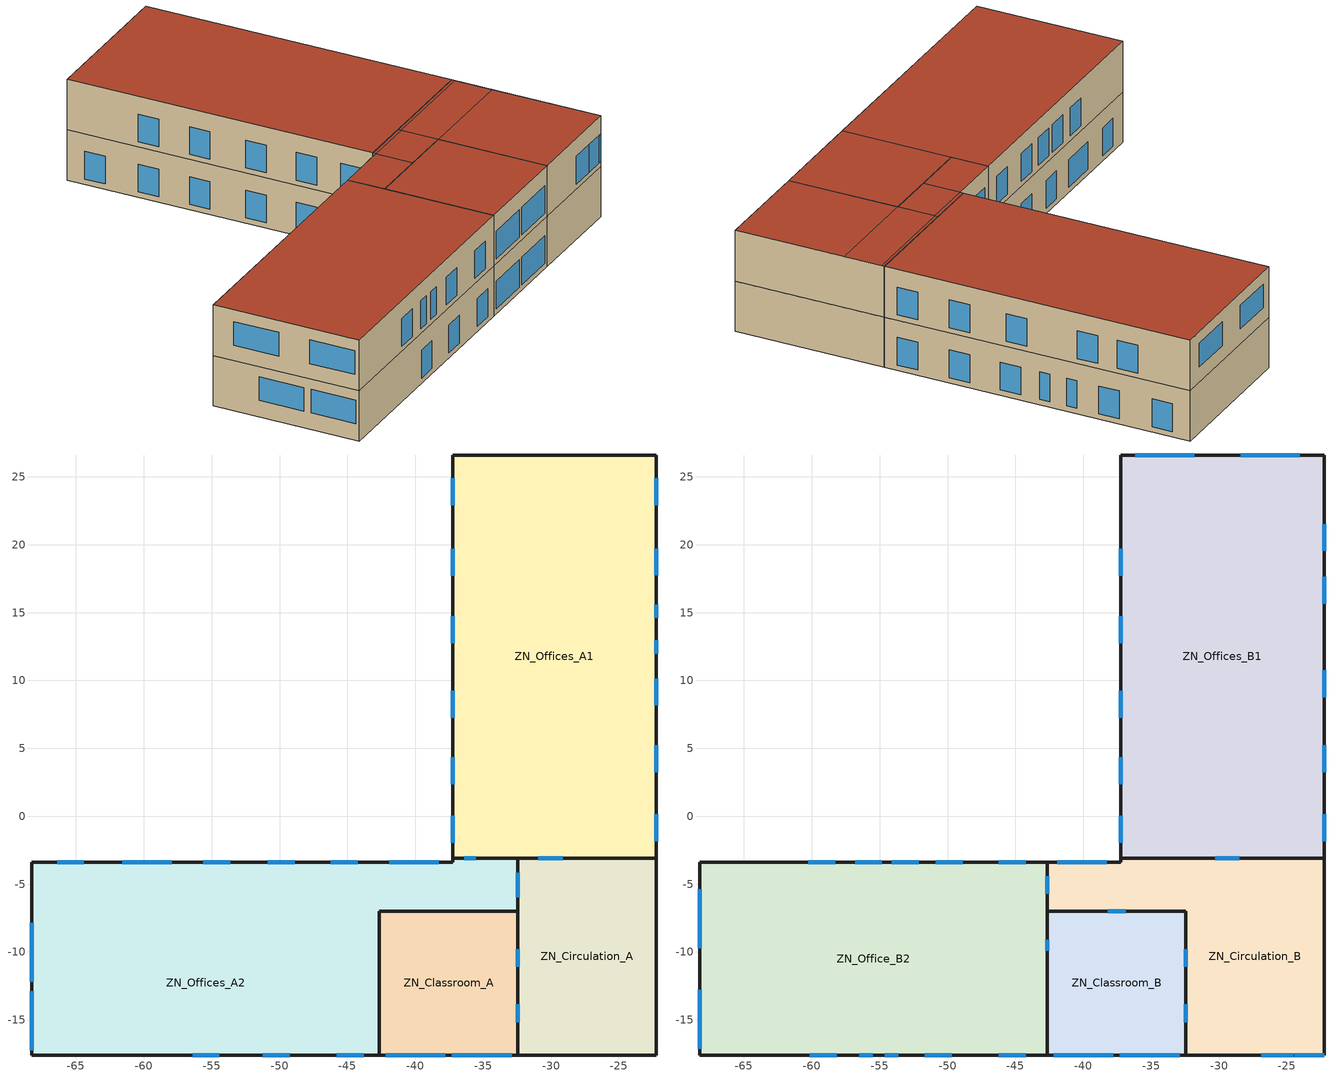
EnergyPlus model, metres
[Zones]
ZN_Offices_A1
 floor ground (NDFLOOR): -37.25,-3.09 -37.25,26.61 -22.25,26.61 -22.25,-3.09 z9.26
 wall outside (_EXT_BRICKWALL_64-(2+1)_PLASTER): -22.25,-3.09 -22.25,26.61 -37.25,26.61 -37.25,-3.09 z9.26:14.18
 wall outside (_INT_AREATEDBRICKWALL_17(1)): -37.25,-3.09 -32.45,-3.09 z9.26:14.18
 wall outside (_INT_BRICKWALL_46): -32.45,-3.09 -22.25,-3.09 z9.26:14.18
 window (DTU_WINDOW_MATERIAL_WN-8): -22.25,22.92 -22.25,24.9 z9.77:12.5
 window (DTU_WINDOW_MATERIAL_WN-9): -22.25,17.74 -22.25,19.72 z9.77:12.5
 window (DTU_WINDOW_MATERIAL_WN-10): -22.25,8.16 -22.25,10.14 z9.77:12.5
 window (DTU_WINDOW_MATERIAL_WN-11): -22.25,3.23 -22.25,5.21 z9.77:12.5
 window (DTU_WINDOW_MATERIAL_WN-12): -22.25,-1.85 -22.25,0.13 z9.77:12.5
 window (DTU_WINDOW_MATERIAL_WN-33): -22.25,14.61 -22.25,15.6 z9.77:12.5
 window (DTU_WINDOW_MATERIAL_WN-34): -22.25,11.99 -22.25,12.98 z9.77:12.5
 window (DTU_WINDOW_MATERIAL_WN-0): -37.25,0.02 -37.25,-1.96 z9.77:12.5
 window (DTU_WINDOW_MATERIAL_WN-3): -37.25,4.35 -37.25,2.37 z9.77:12.5
 window (DTU_WINDOW_MATERIAL_WN-4): -37.25,9.24 -37.25,7.26 z9.77:12.5
 window (DTU_WINDOW_MATERIAL_WN-5): -37.25,14.73 -37.25,12.75 z9.77:12.5
 window (DTU_WINDOW_MATERIAL_WN-6): -37.25,19.71 -37.25,17.73 z9.77:12.5
 window (DTU_WINDOW_MATERIAL_WN-7): -37.25,24.9 -37.25,22.92 z9.77:12.5
 window (DTU_DOOR_MATERIAL_DR-1): -36.41,-3.09 -35.57,-3.09 z9.37:11.45
 window (DTU_DOOR_MATERIAL_DR-0): -30.93,-3.09 -29.15,-3.09 z9.37:11.65
 roof outside (STIMIP_52): -37.25,-3.09 -22.25,-3.09 -22.25,26.61 -37.25,26.61 z14.18
ZN_Offices_A2
 floor ground (NDFLOOR): -68.25,-6.99 -68.25,-3.39 -42.65,-3.39 -42.65,-6.99 z9.26; -37.25,-3.39 -37.25,-3.09 -32.45,-3.09 -32.45,-3.39 z9.26; -37.25,-6.99 -37.25,-3.39 -32.45,-3.39 -32.45,-6.99 z9.26; -68.25,-17.59 -68.25,-6.99 -42.65,-6.99 -42.65,-17.59 z9.26; -42.65,-6.99 -42.65,-3.39 -37.25,-3.39 -37.25,-6.99 z9.26
 wall outside (_EXT_BRICKWALL_64-(2+1)_PLASTER): -37.25,-3.09 -37.25,-3.39 -68.25,-3.39 -68.25,-17.59 -42.65,-17.59 z9.26:14.18
 wall outside (_INT_AREATEDBRICKWALL_17(1)): -32.45,-3.09 -37.25,-3.09 z9.26:14.18
 wall outside (_INT_BRICKWALL_46): -42.65,-17.59 -42.65,-6.99 -32.45,-6.99 -32.45,-3.09 z9.26:14.18
 window (DTU_WINDOW_MATERIAL_WN-19): -45.78,-17.59 -43.8,-17.59 z9.77:12.5
 window (DTU_WINDOW_MATERIAL_WN-20): -51.23,-17.59 -49.25,-17.59 z9.77:12.5
 window (DTU_WINDOW_MATERIAL_WN-21): -56.41,-17.59 -54.43,-17.59 z9.77:12.5
 window (DTU_WINDOW_MATERIAL_WN-22): -68.25,-7.84 -68.25,-12.19 z10.87:13.2
 window (DTU_WINDOW_MATERIAL_WN-23): -68.25,-12.9 -68.25,-17.25 z10.87:13.2
 window (DTU_WINDOW_MATERIAL_WN-1): -38.27,-3.39 -41.94,-3.39 z9.77:12.5
 window (DTU_WINDOW_MATERIAL_WN-17): -44.26,-3.39 -46.24,-3.39 z9.77:12.5
 window (DTU_WINDOW_MATERIAL_WN-24): -53.64,-3.39 -55.62,-3.39 z9.77:12.5
 window (DTU_WINDOW_MATERIAL_WN-25): -48.9,-3.39 -50.88,-3.39 z9.77:12.5
 window (DTU_WINDOW_MATERIAL_WN-48): -57.94,-3.39 -61.6,-3.39 z9.77:12.5
 window (DTU_WINDOW_MATERIAL_WN-49): -64.41,-3.39 -66.39,-3.39 z9.77:12.5
 window (DTU_DOOR_MATERIAL_DR-1): -35.57,-3.09 -36.41,-3.09 z9.37:11.45
 window (DTU_DOOR_MATERIAL_DR-2): -32.45,-5.96 -32.45,-4.18 z9.37:11.65
 roof outside (STIMIP_52): -37.25,-6.99 -32.45,-6.99 -32.45,-3.39 -37.25,-3.39 z14.18; -42.65,-6.99 -37.25,-6.99 -37.25,-3.39 -42.65,-3.39 z14.18; -37.25,-3.39 -32.45,-3.39 -32.45,-3.09 -37.25,-3.09 z14.18; -68.25,-17.59 -42.65,-17.59 -42.65,-3.39 -68.25,-3.39 z14.18
ZN_Circulation_A
 floor ground (NDFLOOR): -32.45,-17.59 -32.45,-3.09 -22.25,-3.09 -22.25,-17.59 z9.26
 wall outside (_EXT_BRICKWALL_64-(2+1)_PLASTER): -32.45,-17.59 -22.25,-17.59 -22.25,-3.09 z9.26:14.18
 wall outside (_INT_BRICKWALL_46): -22.25,-3.09 -32.45,-3.09 -32.45,-6.99 -32.45,-17.59 z9.26:14.18
 window (DTU_DOOR_MATERIAL_DR-0): -29.15,-3.09 -30.93,-3.09 z9.37:11.65
 window (DTU_DOOR_MATERIAL_DR-3): -32.45,-9.79 -32.45,-11.09 z9.37:11.67
 window (DTU_DOOR_MATERIAL_DR-4): -32.45,-13.86 -32.45,-15.16 z9.37:11.67
 window (DTU_DOOR_MATERIAL_DR-2): -32.45,-4.18 -32.45,-5.96 z9.37:11.65
 roof outside (STIMIP_52): -32.45,-17.59 -22.25,-17.59 -22.25,-3.09 -32.45,-3.09 z14.18
ZN_Classroom_A
 floor ground (NDFLOOR): -32.45,-6.99 -32.45,-17.59 -42.65,-17.59 -42.65,-6.99 z9.26
 wall outside (_EXT_BRICKWALL_64-(2+1)_PLASTER): -42.65,-17.59 -32.45,-17.59 z9.26:14.18
 wall outside (_INT_BRICKWALL_46): -32.45,-17.59 -32.45,-6.99 -42.65,-6.99 -42.65,-17.59 z9.26:14.18
 window (DTU_WINDOW_MATERIAL_WN-15): -42.19,-17.59 -37.79,-17.59 z9.77:12.5
 window (DTU_WINDOW_MATERIAL_WN-16): -37.31,-17.59 -32.91,-17.59 z9.77:12.5
 window (DTU_DOOR_MATERIAL_DR-3): -32.45,-11.09 -32.45,-9.79 z9.37:11.67
 window (DTU_DOOR_MATERIAL_DR-4): -32.45,-15.16 -32.45,-13.86 z9.37:11.67
 roof outside (STIMIP_52): -42.65,-17.59 -32.45,-17.59 -32.45,-6.99 -42.65,-6.99 z14.18
ZN_Offices_B1
 floor outside (STIMIP_52): -37.25,-3.09 -37.25,26.61 -22.25,26.61 -22.25,-3.09 z14.18
 wall outside (_EXT_BRICKWALL_64-(2+1)_PLASTER): -22.25,-3.09 -22.25,26.61 -37.25,26.61 -37.25,-3.09 z14.18:19.18
 wall outside (_INT_BRICKWALL_46): -37.25,-3.09 -22.25,-3.09 z14.18:19.18
 window (DTU_WINDOW_MATERIAL_WN-29): -31.83,26.61 -36.19,26.61 z15.69:18.02
 window (DTU_WINDOW_MATERIAL_WN-30): -24.05,26.61 -28.4,26.61 z15.69:18.02
 window (DTU_WINDOW_MATERIAL_WN-31): -22.25,19.55 -22.25,21.53 z14.69:17.42
 window (DTU_WINDOW_MATERIAL_WN-32): -22.25,15.67 -22.25,17.65 z14.69:17.42
 window (DTU_WINDOW_MATERIAL_WN-35): -22.25,8.77 -22.25,10.75 z14.69:17.42
 window (DTU_WINDOW_MATERIAL_WN-36): -22.25,3.23 -22.25,5.21 z14.69:17.42
 window (DTU_WINDOW_MATERIAL_WN-37): -22.25,-1.85 -22.25,0.13 z14.69:17.42
 window (DTU_WINDOW_MATERIAL_WN-2): -37.25,0.02 -37.25,-1.96 z14.69:17.42
 window (DTU_WINDOW_MATERIAL_WN-13): -37.25,4.35 -37.25,2.37 z14.69:17.42
 window (DTU_WINDOW_MATERIAL_WN-26): -37.25,9.24 -37.25,7.26 z14.69:17.42
 window (DTU_WINDOW_MATERIAL_WN-27): -37.25,14.73 -37.25,12.75 z14.69:17.42
 window (DTU_WINDOW_MATERIAL_WN-28): -37.25,19.71 -37.25,17.73 z14.69:17.42
 window (DTU_DOOR_MATERIAL_DR-5): -30.28,-3.09 -28.5,-3.09 z14.29:16.57
 roof outside (_STIMIP_50): -37.25,-3.09 -22.25,-3.09 -22.25,26.61 -37.25,26.61 z19.18
ZN_Circulation_B
 floor outside (STIMIP_52): -32.45,-17.59 -32.45,-3.09 -22.25,-3.09 -22.25,-17.59 z14.18; -37.25,-6.99 -37.25,-3.39 -32.45,-3.39 -32.45,-6.99 z14.18; -42.65,-6.99 -42.65,-3.39 -37.25,-3.39 -37.25,-6.99 z14.18; -37.25,-3.39 -37.25,-3.09 -32.45,-3.09 -32.45,-3.39 z14.18
 wall outside (_EXT_BRICKWALL_64-(2+1)_PLASTER): -37.25,-3.09 -37.25,-3.39 -42.65,-3.39 / -32.45,-17.59 -22.25,-17.59 -22.25,-3.09 z14.18:19.18
 wall outside (_INT_BRICKWALL_46): -22.25,-3.09 -37.25,-3.09 / -42.65,-6.99 -32.45,-6.99 -32.45,-17.59 z14.18:19.18
 wall outside (_INT_AREATEDBRICKWALL_17(1)): -42.65,-3.39 -42.65,-6.99 z14.18:19.18
 window (DTU_WINDOW_MATERIAL_WN-14): -38.27,-3.39 -41.94,-3.39 z14.69:17.42
 window (DTU_WINDOW_MATERIAL_WN-53): -26.9,-17.59 -24.53,-17.59 z14.69:17.42
 window (DTU_WINDOW_MATERIAL_WN-54): -22.5,-17.59 -22.26,-17.59 z14.69:17.42
 window (DTU_WINDOW_MATERIAL_WN-55): -24.45,-17.59 -22.51,-17.59 z14.69:17.42
 window (DTU_WINDOW_MATERIAL_WN-56): -24.45,-17.59 -22.51,-17.59 z14.69:17.42
 window (DTU_DOOR_MATERIAL_DR-5): -28.5,-3.09 -30.28,-3.09 z14.29:16.57
 window (DTU_DOOR_MATERIAL_DR-6): -42.65,-4.41 -42.65,-5.72 z14.29:16.59
 window (DTU_DOOR_MATERIAL_DR-7): -38.19,-6.99 -36.88,-6.99 z14.29:16.59
 window (DTU_DOOR_MATERIAL_DR-9): -32.45,-9.79 -32.45,-11.09 z14.29:16.59
 window (DTU_DOOR_MATERIAL_DR-10): -32.45,-13.86 -32.45,-15.16 z14.29:16.59
 roof outside (_STIMIP_50): -32.45,-6.99 -22.25,-6.99 -22.25,-3.39 -32.45,-3.39 z19.18; -32.45,-3.39 -22.25,-3.39 -22.25,-3.09 -32.45,-3.09 z19.18; -32.45,-17.59 -22.25,-17.59 -22.25,-6.99 -32.45,-6.99 z19.18; -37.25,-3.39 -32.45,-3.39 -32.45,-3.09 -37.25,-3.09 z19.18; -37.25,-6.99 -32.45,-6.99 -32.45,-3.39 -37.25,-3.39 z19.18; -42.65,-6.99 -37.25,-6.99 -37.25,-3.39 -42.65,-3.39 z19.18
ZN_Office_B2
 floor outside (STIMIP_52): -68.25,-17.59 -68.25,-3.39 -42.65,-3.39 -42.65,-17.59 z14.18
 wall outside (_EXT_BRICKWALL_64-(2+1)_PLASTER): -42.65,-3.39 -68.25,-3.39 -68.25,-17.59 -42.65,-17.59 z14.18:19.18
 wall outside (_INT_AREATEDBRICKWALL_17(1)): -42.65,-6.99 -42.65,-3.39 z14.18:19.18
 wall outside (_INT_BRICKWALL_46): -42.65,-6.99 -42.65,-17.59 z14.18:19.18
 window (DTU_WINDOW_MATERIAL_WN-18): -44.26,-3.39 -46.24,-3.39 z14.69:17.42
 window (DTU_WINDOW_MATERIAL_WN-40): -48.9,-3.39 -50.88,-3.39 z14.69:17.42
 window (DTU_WINDOW_MATERIAL_WN-47): -58.28,-3.39 -60.26,-3.39 z14.69:17.42
 window (DTU_WINDOW_MATERIAL_WN-51): -54.84,-3.39 -56.82,-3.39 z14.69:17.42
 window (DTU_WINDOW_MATERIAL_WN-52): -52.14,-3.39 -54.12,-3.39 z14.69:17.42
 window (DTU_WINDOW_MATERIAL_WN-41): -46.23,-17.59 -44.25,-17.59 z14.69:17.42
 window (DTU_WINDOW_MATERIAL_WN-42): -51.68,-17.59 -49.7,-17.59 z14.69:17.42
 window (DTU_WINDOW_MATERIAL_WN-43): -56.51,-17.59 -55.53,-17.59 z14.69:17.42
 window (DTU_WINDOW_MATERIAL_WN-44): -54.62,-17.59 -53.63,-17.59 z14.69:17.42
 window (DTU_WINDOW_MATERIAL_WN-50): -60.15,-17.59 -58.17,-17.59 z14.69:17.42
 window (DTU_WINDOW_MATERIAL_WN-45): -68.25,-5.38 -68.25,-9.74 z15.69:18.02
 window (DTU_WINDOW_MATERIAL_WN-46): -68.25,-12.78 -68.25,-17.14 z15.69:18.02
 window (DTU_DOOR_MATERIAL_DR-6): -42.65,-5.72 -42.65,-4.41 z14.29:16.59
 window (DTU_DOOR_MATERIAL_DR-8): -42.65,-9.08 -42.65,-9.92 z14.29:16.37
 roof outside (_STIMIP_50): -68.25,-17.59 -42.65,-17.59 -42.65,-3.39 -68.25,-3.39 z19.18
ZN_Classroom_B
 floor outside (STIMIP_52): -42.65,-17.59 -42.65,-6.99 -32.45,-6.99 -32.45,-17.59 z14.18
 wall outside (_EXT_BRICKWALL_64-(2+1)_PLASTER): -42.65,-17.59 -32.45,-17.59 z14.18:19.18
 wall outside (_INT_BRICKWALL_46): -32.45,-17.59 -32.45,-6.99 -42.65,-6.99 -42.65,-17.59 z14.18:19.18
 window (DTU_WINDOW_MATERIAL_WN-38): -42.19,-17.59 -37.79,-17.59 z14.69:17.42
 window (DTU_WINDOW_MATERIAL_WN-39): -37.31,-17.59 -32.91,-17.59 z14.69:17.42
 window (DTU_DOOR_MATERIAL_DR-7): -36.88,-6.99 -38.19,-6.99 z14.29:16.59
 window (DTU_DOOR_MATERIAL_DR-9): -32.45,-11.09 -32.45,-9.79 z14.29:16.59
 window (DTU_DOOR_MATERIAL_DR-10): -32.45,-15.16 -32.45,-13.86 z14.29:16.59
 window (DTU_DOOR_MATERIAL_DR-8): -42.65,-9.08 -42.65,-9.92 z14.29:16.37
 roof outside (_STIMIP_50): -42.65,-17.59 -32.45,-17.59 -32.45,-6.99 -42.65,-6.99 z19.18
[Building]
BIMtoBEM_SampleBuilding.idf: North Axis {deg}=175; Terrain=Suburbs; Solar Distribution or maybe FullExterior=FullExterior; Maximum Number of Warmup Days=25; Minimum Number of Warmup Days=6
[Site:Location]
Bologna-Borgo Panigale	ITA: 44.53, 11.3, 1, 49
[SizingPeriod:DesignDay] Day of Month=21; Dry-Bulb Temperature Range Modifier Type=DefaultMultipliers; Barometric Pressure {Pa}=100738; Rain {Yes/No}=No; Snow on ground {Yes/No}=No; Daylight Savings Time Indicator=No
Name | Month | Day Type | Maximum Dry-Bulb Temperature {C} | Daily Dry-Bulb Temperature Range {C} | Humidity Condition Type | Wetbulb at Maximum Dry-Bulb {C} | Wind Speed {m/s} design conditions vs. traditional 6.71 m/s (15 mph) | Wind Direction {Degrees; N=0, S=180} | Solar Model Indicator | Clearness {0.0 to 1.1} | Dewpoint at Maximum Dry-Bulb {C} | Wind Speed {m/s} design conditions vs. traditional 3.35 m/s (7mph) | ASHRAE Clear Sky Optical Depth for Beam Irradiance (taub) | ASHRAE Clear Sky Optical Depth for Diffuse Irradiance (taud) | Enthalpy at Maximum Dry-Bulb {J/kg}
Bologna-Borgo Panigale Ann Htg 99.6% Condns DB | 1 | WinterDesignDay | -4.8 | 0 | Wetbulb | -4.8 | 1.4 | 220 | ASHRAEClearSky | 0
Bologna-Borgo Panigale Ann Hum_n 99.6% Condns DP=>MCDB | 1 | WinterDesignDay | 0.9 | 0 | Dewpoint |  | 1.4 | 220 | ASHRAEClearSky | 0 | -10.2
Bologna-Borgo Panigale Ann Htg Wind 99.6% Condns WS=>MCDB | 1 | WinterDesignDay | 6.2 | 0 | Wetbulb | 6.2 | 8.2 | 220 | ASHRAEClearSky | 0
Bologna-Borgo Panigale Ann Clg .4% Condns DB=>MWB | 7 | SummerDesignDay | 34.1 | 11.1 | Wetbulb | 23.1 |  | 70 | ASHRAETau |  |  | 2.8 | 0.526 | 1.797
Bologna-Borgo Panigale Ann Clg .4% Condns WB=>MDB | 7 | SummerDesignDay | 31.3 | 11.1 | Wetbulb | 24.9 |  | 70 | ASHRAETau |  |  | 2.8 | 0.526 | 1.797
Bologna-Borgo Panigale Ann Clg .4% Condns DP=>MDB | 7 | SummerDesignDay | 28.4 | 11.1 | Dewpoint |  |  | 70 | ASHRAETau |  | 23 | 2.8 | 0.526 | 1.797
Bologna-Borgo Panigale Ann Clg .4% Condns Enth=>MDB | 7 | SummerDesignDay | 31.5 | 11.1 | Enthalpy |  |  | 70 | ASHRAETau |  |  | 2.8 | 0.526 | 1.797 | 75800
[Construction]
_EXT_BRICKWALL_64-(2+1)_PLASTER: MAT_INTONACO DI CALCE_2.0CM, DTU_MT_CAMERA D'ARIA ()_15.0CM, DTU_MT_MATTONE BOLOGNESE A UNA TESTA-14CM_15.0CM, DTU_MT_CAMERA D'ARIA-_16.0CM, DTU_MT_MATTONE BOLOGNESE A UNA TESTA-14CM_15.0CM, DTU_MT_INTONACO INTERNO-_1.0CM
DTU_WINDOW_MATERIAL_WN-8: DTU_WINDOW_MATERIAL_WN-8
DTU_WINDOW_MATERIAL_WN-9: DTU_WINDOW_MATERIAL_WN-9
DTU_WINDOW_MATERIAL_WN-10: DTU_WINDOW_MATERIAL_WN-10
DTU_WINDOW_MATERIAL_WN-11: DTU_WINDOW_MATERIAL_WN-11
DTU_WINDOW_MATERIAL_WN-12: DTU_WINDOW_MATERIAL_WN-12
DTU_WINDOW_MATERIAL_WN-33: DTU_WINDOW_MATERIAL_WN-33
DTU_WINDOW_MATERIAL_WN-34: DTU_WINDOW_MATERIAL_WN-34
DTU_WINDOW_MATERIAL_WN-0: DTU_WINDOW_MATERIAL_WN-0
DTU_WINDOW_MATERIAL_WN-3: DTU_WINDOW_MATERIAL_WN-3
DTU_WINDOW_MATERIAL_WN-4: DTU_WINDOW_MATERIAL_WN-4
DTU_WINDOW_MATERIAL_WN-5: DTU_WINDOW_MATERIAL_WN-5
DTU_WINDOW_MATERIAL_WN-6: DTU_WINDOW_MATERIAL_WN-6
DTU_WINDOW_MATERIAL_WN-7: DTU_WINDOW_MATERIAL_WN-7
_INT_AREATEDBRICKWALL_17(1): DTU_MT_INTONACO INTERNO-_1.0CM, DTU_MT_MATTONE FORATO_15.0CM, DTU_MT_INTONACO INTERNO-_1.0CM
DTU_DOOR_MATERIAL_DR-1: DTU_DOOR_MATERIAL_DR-1
_INT_BRICKWALL_46: DTU_MT_INTONACO INTERNO-_2.0CM, DTU_MT_MATTONE FORATO_42.0CM, DTU_MT_INTONACO INTERNO-_2.0CM
DTU_DOOR_MATERIAL_DR-0: DTU_DOOR_MATERIAL_DR-0
NDFLOOR: DTU_MT_PIASTRELLE_2.0CM, DTU_MT_MASSETTO_8.0CM, DTU_MT_CALCESTRUZZO ARMATO_20.0CM, DTU_MT_GHIAIA_20.0CM
STIMIP_52: DTU_MT_PIASTRELLE_2.0CM, DTU_MT_MASSETTO_8.0CM, DTU_MT_SOLAIO LATEROCEMENTO_40.0CM, DTU_MT_INTONACO INTERNO-_2.0CM
DTU_WINDOW_MATERIAL_WN-19: DTU_WINDOW_MATERIAL_WN-19
DTU_WINDOW_MATERIAL_WN-20: DTU_WINDOW_MATERIAL_WN-20
DTU_WINDOW_MATERIAL_WN-21: DTU_WINDOW_MATERIAL_WN-21
DTU_WINDOW_MATERIAL_WN-22: DTU_WINDOW_MATERIAL_WN-22
DTU_WINDOW_MATERIAL_WN-23: DTU_WINDOW_MATERIAL_WN-23
DTU_WINDOW_MATERIAL_WN-1: DTU_WINDOW_MATERIAL_WN-1
DTU_WINDOW_MATERIAL_WN-17: DTU_WINDOW_MATERIAL_WN-17
DTU_WINDOW_MATERIAL_WN-24: DTU_WINDOW_MATERIAL_WN-24
DTU_WINDOW_MATERIAL_WN-25: DTU_WINDOW_MATERIAL_WN-25
DTU_WINDOW_MATERIAL_WN-48: DTU_WINDOW_MATERIAL_WN-48
DTU_WINDOW_MATERIAL_WN-49: DTU_WINDOW_MATERIAL_WN-49
DTU_DOOR_MATERIAL_DR-2: DTU_DOOR_MATERIAL_DR-2
DTU_DOOR_MATERIAL_DR-3: DTU_DOOR_MATERIAL_DR-3
DTU_DOOR_MATERIAL_DR-4: DTU_DOOR_MATERIAL_DR-4
DTU_WINDOW_MATERIAL_WN-29: DTU_WINDOW_MATERIAL_WN-29
DTU_WINDOW_MATERIAL_WN-30: DTU_WINDOW_MATERIAL_WN-30
DTU_WINDOW_MATERIAL_WN-31: DTU_WINDOW_MATERIAL_WN-31
DTU_WINDOW_MATERIAL_WN-32: DTU_WINDOW_MATERIAL_WN-32
DTU_WINDOW_MATERIAL_WN-35: DTU_WINDOW_MATERIAL_WN-35
DTU_WINDOW_MATERIAL_WN-36: DTU_WINDOW_MATERIAL_WN-36
DTU_WINDOW_MATERIAL_WN-37: DTU_WINDOW_MATERIAL_WN-37
DTU_WINDOW_MATERIAL_WN-2: DTU_WINDOW_MATERIAL_WN-2
DTU_WINDOW_MATERIAL_WN-13: DTU_WINDOW_MATERIAL_WN-13
DTU_WINDOW_MATERIAL_WN-26: DTU_WINDOW_MATERIAL_WN-26
DTU_WINDOW_MATERIAL_WN-27: DTU_WINDOW_MATERIAL_WN-27
DTU_WINDOW_MATERIAL_WN-28: DTU_WINDOW_MATERIAL_WN-28
DTU_DOOR_MATERIAL_DR-5: DTU_DOOR_MATERIAL_DR-5
_STIMIP_50: DTU_MT_GHIAIA_10.0CM, DTU_MT_SOLAIO LATEROCEMENTO_38.0CM, DTU_MT_INTONACO ESTERNO-_2.0CM
DTU_WINDOW_MATERIAL_WN-15: DTU_WINDOW_MATERIAL_WN-15
DTU_WINDOW_MATERIAL_WN-16: DTU_WINDOW_MATERIAL_WN-16
DTU_WINDOW_MATERIAL_WN-14: DTU_WINDOW_MATERIAL_WN-14
DTU_WINDOW_MATERIAL_WN-53: DTU_WINDOW_MATERIAL_WN-53
DTU_WINDOW_MATERIAL_WN-54: DTU_WINDOW_MATERIAL_WN-54
DTU_WINDOW_MATERIAL_WN-55: DTU_WINDOW_MATERIAL_WN-55
DTU_WINDOW_MATERIAL_WN-56: DTU_WINDOW_MATERIAL_WN-56
DTU_DOOR_MATERIAL_DR-6: DTU_DOOR_MATERIAL_DR-6
DTU_DOOR_MATERIAL_DR-7: DTU_DOOR_MATERIAL_DR-7
DTU_DOOR_MATERIAL_DR-9: DTU_DOOR_MATERIAL_DR-9
DTU_DOOR_MATERIAL_DR-10: DTU_DOOR_MATERIAL_DR-10
DTU_WINDOW_MATERIAL_WN-18: DTU_WINDOW_MATERIAL_WN-18
DTU_WINDOW_MATERIAL_WN-40: DTU_WINDOW_MATERIAL_WN-40
DTU_WINDOW_MATERIAL_WN-47: DTU_WINDOW_MATERIAL_WN-47
DTU_WINDOW_MATERIAL_WN-51: DTU_WINDOW_MATERIAL_WN-51
DTU_WINDOW_MATERIAL_WN-52: DTU_WINDOW_MATERIAL_WN-52
DTU_WINDOW_MATERIAL_WN-41: DTU_WINDOW_MATERIAL_WN-41
DTU_WINDOW_MATERIAL_WN-42: DTU_WINDOW_MATERIAL_WN-42
DTU_WINDOW_MATERIAL_WN-43: DTU_WINDOW_MATERIAL_WN-43
DTU_WINDOW_MATERIAL_WN-44: DTU_WINDOW_MATERIAL_WN-44
DTU_WINDOW_MATERIAL_WN-50: DTU_WINDOW_MATERIAL_WN-50
DTU_WINDOW_MATERIAL_WN-45: DTU_WINDOW_MATERIAL_WN-45
DTU_WINDOW_MATERIAL_WN-46: DTU_WINDOW_MATERIAL_WN-46
DTU_DOOR_MATERIAL_DR-8: DTU_DOOR_MATERIAL_DR-8
DTU_WINDOW_MATERIAL_WN-38: DTU_WINDOW_MATERIAL_WN-38
DTU_WINDOW_MATERIAL_WN-39: DTU_WINDOW_MATERIAL_WN-39
[Material] Roughness=Rough; Thermal Absorptance=0.9; Solar Absorptance=0.7; Visible Absorptance=0.7
Name | Thickness {m} | Conductivity {W/m-K} | Density {kg/m3} | Specific Heat {J/kg-K}
MAT_INTONACO DI CALCE_2.0CM | 0.02 | 0.999991 | 1800 | 1000
DTU_MT_CAMERA D'ARIA ()_15.0CM | 0.15 | 0.999991 | 1.2 | 1003.5
DTU_MT_MATTONE BOLOGNESE A UNA TESTA-14CM_15.0CM; DTU_MT_MATTONE FORATO_15.0CM | 0.15 | 0.249998 | 600 | 1000
DTU_MT_CAMERA D'ARIA-_16.0CM | 0.16 | 0.999991 | 1.2 | 1003.5
DTU_MT_INTONACO INTERNO-_1.0CM | 0.01 | 0.399996 | 1000 | 999.8
DTU_MT_INTONACO INTERNO-_2.0CM; DTU_MT_INTONACO ESTERNO-_2.0CM | 0.02 | 0.399996 | 1000 | 999.8
DTU_MT_MATTONE FORATO_42.0CM | 0.42 | 0.249998 | 600 | 1000
DTU_MT_PIASTRELLE_2.0CM | 0.02 | 1.29999 | 2300 | 840
DTU_MT_MASSETTO_8.0CM | 0.08 | 1.19999 | 1700 | 1000
DTU_MT_CALCESTRUZZO ARMATO_20.0CM | 0.2 | 2.29998 | 2399.96 | 1000
DTU_MT_GHIAIA_20.0CM | 0.2 | 1.19999 | 1700 | 1000
DTU_MT_SOLAIO LATEROCEMENTO_40.0CM | 0.4 | 0.659994 | 1100 | 840
DTU_MT_GHIAIA_10.0CM | 0.1 | 1.19999 | 1700 | 1000
DTU_MT_SOLAIO LATEROCEMENTO_38.0CM | 0.38 | 0.659994 | 1100 | 840
[WindowMaterial:SimpleGlazingSystem] -Visible Transmittance=0.95
Name | -U Value | -Solar Heat Gain Coeff
DTU_WINDOW_MATERIAL_WN-8; DTU_WINDOW_MATERIAL_WN-9; DTU_WINDOW_MATERIAL_WN-10; DTU_WINDOW_MATERIAL_WN-11; DTU_WINDOW_MATERIAL_WN-12; DTU_WINDOW_MATERIAL_WN-33; DTU_WINDOW_MATERIAL_WN-34; DTU_WINDOW_MATERIAL_WN-19; DTU_WINDOW_MATERIAL_WN-20; DTU_WINDOW_MATERIAL_WN-21; DTU_WINDOW_MATERIAL_WN-1; DTU_WINDOW_MATERIAL_WN-17; DTU_WINDOW_MATERIAL_WN-24; DTU_WINDOW_MATERIAL_WN-25; DTU_WINDOW_MATERIAL_WN-48; DTU_WINDOW_MATERIAL_WN-49; DTU_WINDOW_MATERIAL_WN-31; DTU_WINDOW_MATERIAL_WN-32; DTU_WINDOW_MATERIAL_WN-35; DTU_WINDOW_MATERIAL_WN-36; DTU_WINDOW_MATERIAL_WN-37; DTU_WINDOW_MATERIAL_WN-15; DTU_WINDOW_MATERIAL_WN-16; DTU_WINDOW_MATERIAL_WN-14; DTU_WINDOW_MATERIAL_WN-18; DTU_WINDOW_MATERIAL_WN-40; DTU_WINDOW_MATERIAL_WN-47; DTU_WINDOW_MATERIAL_WN-51; DTU_WINDOW_MATERIAL_WN-52; DTU_WINDOW_MATERIAL_WN-41; DTU_WINDOW_MATERIAL_WN-42; DTU_WINDOW_MATERIAL_WN-43; DTU_WINDOW_MATERIAL_WN-44; DTU_WINDOW_MATERIAL_WN-50; DTU_WINDOW_MATERIAL_WN-38; DTU_WINDOW_MATERIAL_WN-39 | 2.8 | 0.75
DTU_WINDOW_MATERIAL_WN-0; DTU_WINDOW_MATERIAL_WN-3; DTU_WINDOW_MATERIAL_WN-4; DTU_WINDOW_MATERIAL_WN-5; DTU_WINDOW_MATERIAL_WN-6; DTU_WINDOW_MATERIAL_WN-7; DTU_WINDOW_MATERIAL_WN-2; DTU_WINDOW_MATERIAL_WN-13; DTU_WINDOW_MATERIAL_WN-26; DTU_WINDOW_MATERIAL_WN-27; DTU_WINDOW_MATERIAL_WN-28 | 4.9 | 0.85
DTU_DOOR_MATERIAL_DR-1; DTU_DOOR_MATERIAL_DR-0; DTU_DOOR_MATERIAL_DR-2; DTU_DOOR_MATERIAL_DR-3; DTU_DOOR_MATERIAL_DR-4; DTU_DOOR_MATERIAL_DR-5; DTU_DOOR_MATERIAL_DR-6; DTU_DOOR_MATERIAL_DR-7; DTU_DOOR_MATERIAL_DR-9; DTU_DOOR_MATERIAL_DR-10; DTU_DOOR_MATERIAL_DR-8 | 5 | 0.95
DTU_WINDOW_MATERIAL_WN-22; DTU_WINDOW_MATERIAL_WN-23; DTU_WINDOW_MATERIAL_WN-29; DTU_WINDOW_MATERIAL_WN-30; DTU_WINDOW_MATERIAL_WN-45; DTU_WINDOW_MATERIAL_WN-46 | 5.7 | 0.85
DTU_WINDOW_MATERIAL_WN-53; DTU_WINDOW_MATERIAL_WN-54; DTU_WINDOW_MATERIAL_WN-55; DTU_WINDOW_MATERIAL_WN-56 | 1 | 0.85
[Zone] Type=1; Multiplier=1; Part of Total Floor Area=Yes
ZN_Offices_A1; ZN_Offices_A2; ZN_Circulation_A; ZN_Offices_B1; ZN_Classroom_A; ZN_Circulation_B; ZN_Office_B2; ZN_Classroom_B
[HVACTemplate:Zone:IdealLoadsAirSystem] Heating Supply Air Temp {C}=40; Max Heating Supply Air Humidity Ratio {kg-H2O/kg-air}=0.008; Min Cooling Supply Air Humidity Ratio {kg-H2O/kg-air}=0.0085; Cooling Limit=LimitFlowRate; Maximum Cooling Air Flow Rate {m3/s}=autosize; Dehumidification Control Type=None; Humidification Control Type=None; Outdoor Air Method=DetailedSpecification; Outdoor Air Economizer Type=DifferentialDryBulb
Name | Template Thermostat | Design Specification Outdoor Air Object
ZN_Offices_A2 | ZN_Offices_A2_HVAC | ZN_Offices_A2OutdoorAirCntrl
ZN_Offices_A1 | ZN_Offices_A1_HVAC | ZN_Offices_A1OutdoorAirCntrl
ZN_Classroom_B | ZN_Classroom_B_HVAC | ZN_Classroom_BOutdoorAirCntrl
ZN_Offices_B1 | ZN_Offices_B1_HVAC | ZN_Offices_B1OutdoorAirCntrl
ZN_Classroom_A | ZN_Classroom_A_HVAC | ZN_Classroom_AOutdoorAirCntrl
ZN_Office_B2 | ZN_Office_B2_HVAC | ZN_Office_B2OutdoorAirCntrl
[HVACTemplate:Thermostat] Heating Setpoint Schedule=SCHSCH-HEAT_CENTRALISEDHEATING_EP; Constant Heating Setpoint {C}=''; Constant Cooling Setpoint {C}=''
Name | Cooling Setpoint Schedule
ZN_Offices_A2_HVAC | SCHSCH-COOL_ADMINISTRATIONOFFICES_EP
ZN_Offices_A1_HVAC; ZN_Offices_B1_HVAC; ZN_Office_B2_HVAC | SCHSCH-COOL_RESEARCHOFFICES_EP
ZN_Classroom_B_HVAC; ZN_Classroom_A_HVAC | SCHSCH_COOLING_OFF_EP
[DesignSpecification:OutdoorAir] Outdoor Air Method=Sum; Outdoor Air Flow per Person {m3/s-person}=0.007; Outdoor Air Flow per Zone Floor Area {m3/s-m2}=0; Outdoor Air Flow per Zone {m3/s}=0; Outdoor Air Flow Air Changes per Hour {1/hr}=0
ZN_Offices_A2OutdoorAirCntrl; ZN_Offices_A1OutdoorAirCntrl; ZN_Classroom_BOutdoorAirCntrl; ZN_Offices_B1OutdoorAirCntrl; ZN_Classroom_AOutdoorAirCntrl; ZN_Office_B2OutdoorAirCntrl
[ElectricEquipment] Design Level Calculation Method=Watts/Area
Name | Zone or ZoneList | Schedule | Watts per Zone Floor Area {W/m2}
ZN_Offices_A2ElectricEquipment | ZN_Offices_A2 | SCHSCH-OCC_ADMINISTRATIONOFFICES_EP | 3.772
ZN_Circulation_AElectricEquipment | ZN_Circulation_A | SCHSCH-OCC_COMMONCIRCULATION_EP | 0
ZN_Offices_A1ElectricEquipment | ZN_Offices_A1 | SCHSCH-OCC_RESEARCHOFFICES_EP | 3.58
ZN_Classroom_BElectricEquipment | ZN_Classroom_B | SCHSCH-OCC_AULA3_6_EP | 1
ZN_Offices_B1ElectricEquipment | ZN_Offices_B1 | SCHSCH-OCC_RESEARCHOFFICES_EP | 3.956
ZN_Circulation_BElectricEquipment | ZN_Circulation_B | SCHSCH-OCC_COMMONCIRCULATION_EP | 0
ZN_Classroom_AElectricEquipment | ZN_Classroom_A | SCHSCH-OCC_AULA2_8_EP | 1
ZN_Office_B2ElectricEquipment | ZN_Office_B2 | SCHSCH-OCC_RESEARCHOFFICES_EP | 3.578
[People] Number of People Calculation Method=People/Area; Fraction Radiant=0.3; Activity Level Schedule=Medium Office Activity
Name | Zone or ZoneList | Number of People Schedule | People per Zone Floor Area {person/m2}
ZN_Offices_A2OfficePeople | ZN_Offices_A2 | SCHSCH-OCC_ADMINISTRATIONOFFICES_EP | 0.306
ZN_Circulation_AOfficePeople | ZN_Circulation_A | SCHSCH-OCC_COMMONCIRCULATION_EP | 0.5
ZN_Offices_A1OfficePeople | ZN_Offices_A1 | SCHSCH-OCC_RESEARCHOFFICES_EP | 0.225
ZN_Classroom_BOfficePeople | ZN_Classroom_B | SCHSCH-OCC_AULA3_6_EP | 1.259
ZN_Offices_B1OfficePeople | ZN_Offices_B1 | SCHSCH-OCC_RESEARCHOFFICES_EP | 0.208
ZN_Circulation_BOfficePeople | ZN_Circulation_B | SCHSCH-OCC_COMMONCIRCULATION_EP | 0.5
ZN_Classroom_AOfficePeople | ZN_Classroom_A | SCHSCH-OCC_AULA2_8_EP | 1.427
ZN_Office_B2OfficePeople | ZN_Office_B2 | SCHSCH-OCC_RESEARCHOFFICES_EP | 0.219
[Lights] Design Level Calculation Method=Watts/Area
Name | Zone or ZoneList | Schedule | Watts per Zone Floor Area {W/m2}
ZN_Offices_A2OfficeLights | ZN_Offices_A2 | SCHSCH-LIGHT_ON_ADMINISTRATIONOFFICEOCCUPANCY_EP | 10
ZN_Circulation_AOfficeLights | ZN_Circulation_A | SCHSCH-LIGHT_ON_8-20_EP | 7.47
ZN_Offices_A1OfficeLights | ZN_Offices_A1 | SCHSCH-LIGHT_ON_RESEARCHOFFICEOCCUPANCY_EP | 10
ZN_Classroom_BOfficeLights | ZN_Classroom_B | SCHSCH-LIGHT_ON_8-20_EP | 10
ZN_Offices_B1OfficeLights | ZN_Offices_B1 | SCHSCH-LIGHT_ON_RESEARCHOFFICEOCCUPANCY_EP | 10
ZN_Circulation_BOfficeLights | ZN_Circulation_B | SCHSCH-LIGHT_ON_8-20_EP | 7.96
ZN_Classroom_AOfficeLights | ZN_Classroom_A | SCHSCH-LIGHT_ON_8-20_EP | 10
ZN_Office_B2OfficeLights | ZN_Office_B2 | SCHSCH-LIGHT_ON_RESEARCHOFFICEOCCUPANCY_EP | 10
[ZoneInfiltration:DesignFlowRate] Schedule=Medium Office Infil Quarter On; Design Flow Rate Calculation Method=Flow/ExteriorArea; Flow per Exterior Surface Area {m3/s-m2}=0.0006
Name | Zone or ZoneList
ZN_Offices_A2_Infiltration | ZN_Offices_A2
ZN_Circulation_A_Infiltration | ZN_Circulation_A
ZN_Offices_A1_Infiltration | ZN_Offices_A1
ZN_Classroom_B_Infiltration | ZN_Classroom_B
ZN_Offices_B1_Infiltration | ZN_Offices_B1
ZN_Circulation_B_Infiltration | ZN_Circulation_B
ZN_Classroom_A_Infiltration | ZN_Classroom_A
ZN_Office_B2_Infiltration | ZN_Office_B2
[Schedule:File] Column Number=5; Rows To Skip=4; Hours of Data=8760; Column Separator=Comma
Name | File
SCHSCH-OCC_RESEARCHOFFICES_EP | C:\BIMtoBEM\BIMtoBEM_SampleBuilding\EnergyPlus\SCHSCH-OCC_RESEARCHOFFICES_EP.CSV
SCHSCH-HEAT_CENTRALISEDHEATING_EP | C:\BIMtoBEM\BIMtoBEM_SampleBuilding\EnergyPlus\SCHSCH-HEAT_CENTRALISEDHEATING_EP.CSV
SCHSCH-LIGHT_ON_RESEARCHOFFICEOCCUPANCY_EP | C:\BIMtoBEM\BIMtoBEM_SampleBuilding\EnergyPlus\SCHSCH-LIGHT_ON_RESEARCHOFFICEOCCUPANCY_EP.CSV
SCHSCH-COOL_RESEARCHOFFICES_EP | C:\BIMtoBEM\BIMtoBEM_SampleBuilding\EnergyPlus\SCHSCH-COOL_RESEARCHOFFICES_EP.CSV
SCHSCH-OCC_ADMINISTRATIONOFFICES_EP | C:\BIMtoBEM\BIMtoBEM_SampleBuilding\EnergyPlus\SCHSCH-OCC_ADMINISTRATIONOFFICES_EP.CSV
SCHSCH-LIGHT_ON_ADMINISTRATIONOFFICEOCCUPANCY_EP | C:\BIMtoBEM\BIMtoBEM_SampleBuilding\EnergyPlus\SCHSCH-LIGHT_ON_ADMINISTRATIONOFFICEOCCUPANCY_EP.CSV
SCHSCH-COOL_ADMINISTRATIONOFFICES_EP | C:\BIMtoBEM\BIMtoBEM_SampleBuilding\EnergyPlus\SCHSCH-COOL_ADMINISTRATIONOFFICES_EP.CSV
SCHSCH-OCC_COMMONCIRCULATION_EP | C:\BIMtoBEM\BIMtoBEM_SampleBuilding\EnergyPlus\SCHSCH-OCC_COMMONCIRCULATION_EP.CSV
SCHSCH-LIGHT_ON_8-20_EP | C:\BIMtoBEM\BIMtoBEM_SampleBuilding\EnergyPlus\SCHSCH-LIGHT_ON_8-20_EP.CSV
SCHSCH_COOLING_OFF_EP | C:\BIMtoBEM\BIMtoBEM_SampleBuilding\EnergyPlus\SCHSCH_COOLING_OFF_EP.CSV
SCHSCH-OCC_AULA2_8_EP | C:\BIMtoBEM\BIMtoBEM_SampleBuilding\EnergyPlus\SCHSCH-OCC_AULA2.8_EP.CSV
SCHSCH-OCC_AULA3_6_EP | C:\BIMtoBEM\BIMtoBEM_SampleBuilding\EnergyPlus\SCHSCH-OCC_AULA3.6_EP.CSV
[Schedule:Year]
MEDIUM OFFICE ACTIVITY: Schedule:Week:Daily {28c29561-b365-4a14-8672-9021b01eb02f}, 1, 1, 12, 31
MEDIUM OFFICE INFIL QUARTER ON: Schedule:Week:Daily {10ec3e5a-5294-46cc-8ada-f12e209007b8}, 1, 1, 1, 3, Schedule:Week:Daily {20898e88-71dc-48a1-8bf4-30a1d78b98f6}, 1, 4, 12, 31
[Schedule:Week:Daily]
SCHEDULE:WEEK:DAILY {28C29561-B365-4A14-8672-9021B01EB02F}: Medium Office Activity Default Schedule, Medium Office Activity Default Schedule, Medium Office Activity Default Schedule, Medium Office Activity Default Schedule, Medium Office Activity Default Schedule, Medium Office Activity Default Schedule, Medium Office Activity Default Schedule, Medium Office Activity Default Schedule, Medium Office Activity Summer Design Day, Medium Office Activity Winter Design Day, Medium Office Activity Default Schedule, Medium Office Activity Default Schedule
SCHEDULE:WEEK:DAILY {10EC3E5A-5294-46CC-8ADA-F12E209007B8}: Medium Office Infil Quarter On Default Schedule, Medium Office Infil Quarter On Default Schedule, Medium Office Infil Quarter On Default Schedule, Medium Office Infil Quarter On Default Schedule, Medium Office Infil Quarter On Default Schedule, Medium Office Infil Quarter On Default Schedule, Medium Office Infil Quarter On Rule 2 Day Schedule, Medium Office Infil Quarter On Default Schedule, Medium Office Infil Quarter On Summer Design Day, Medium Office Infil Quarter On Winter Design Day, Medium Office Infil Quarter On Default Schedule, Medium Office Infil Quarter On Default Schedule
SCHEDULE:WEEK:DAILY {20898E88-71DC-48A1-8BF4-30A1D78B98F6}: Medium Office Infil Quarter On Rule 1 Day Schedule, Medium Office Infil Quarter On Default Schedule, Medium Office Infil Quarter On Default Schedule, Medium Office Infil Quarter On Default Schedule, Medium Office Infil Quarter On Default Schedule, Medium Office Infil Quarter On Default Schedule, Medium Office Infil Quarter On Rule 2 Day Schedule, Medium Office Infil Quarter On Default Schedule, Medium Office Infil Quarter On Summer Design Day, Medium Office Infil Quarter On Winter Design Day, Medium Office Infil Quarter On Default Schedule, Medium Office Infil Quarter On Default Schedule
[Schedule:Day:Interval]
MEDIUM OFFICE ACTIVITY DEFAULT SCHEDULE; MEDIUM OFFICE ACTIVITY SUMMER DESIGN DAY; MEDIUM OFFICE ACTIVITY WINTER DESIGN DAY: No, 24:00, 120
MEDIUM OFFICE INFIL QUARTER ON DEFAULT SCHEDULE; MEDIUM OFFICE INFIL QUARTER ON SUMMER DESIGN DAY: No, 06:00, 1, 22:00, 0.25, 24:00, 1
MEDIUM OFFICE INFIL QUARTER ON RULE 2 DAY SCHEDULE; MEDIUM OFFICE INFIL QUARTER ON WINTER DESIGN DAY: No, 06:00, 1, 18:00, 0.25, 24:00, 1
MEDIUM OFFICE INFIL QUARTER ON RULE 1 DAY SCHEDULE: No, 24:00, 1
